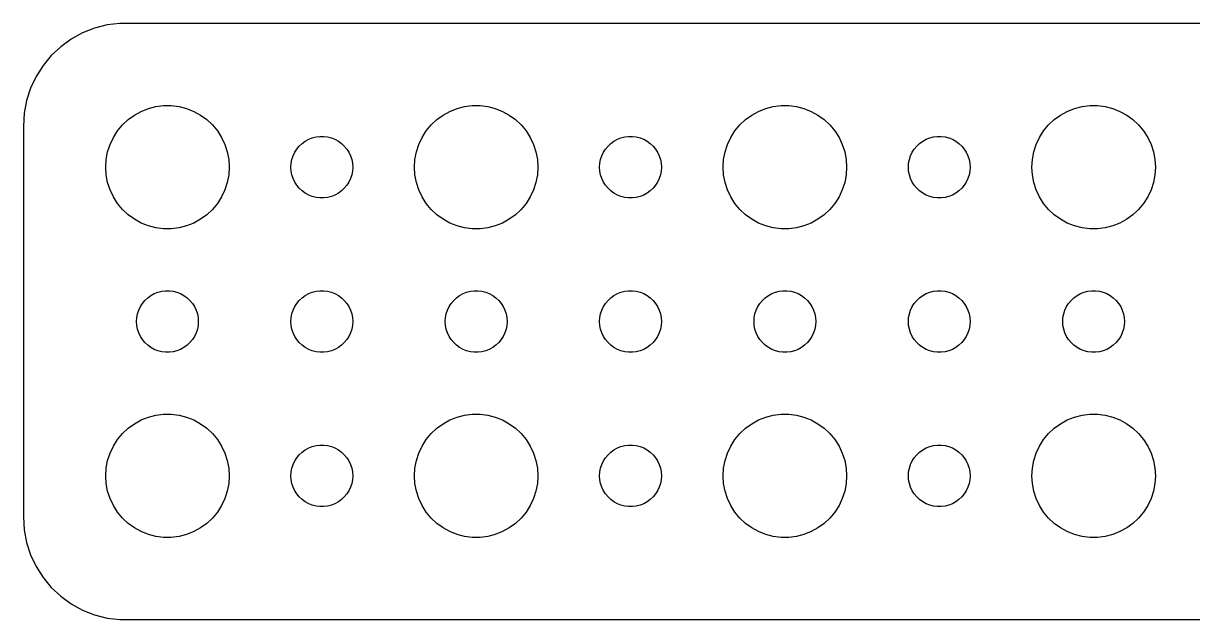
# Model space of a CAD drawing. Header units: metres. Extents: x -60 to 60, y -14 to 14.
# Drawn here: x -59.5 to -2.7, y -14.5 to 14.5 of the extents above; entities that cross this region are included whole.
import ezdxf

# ---------------------------------------------------------------- set-up
doc = ezdxf.new("R2010")
doc.units = ezdxf.units.M

msp = doc.modelspace()

# ---------------------------------------------------------------- linework, layer by layer
for p, q in [((-56.0451, 14.2553), (-56.6289, 14.0241)), ((-55.4369, 14.4114), (-56.0451, 14.2553)), ((-54.8139, 14.4901), (-55.4369, 14.4114)), ((54.8139, 14.4901), (-54.8139, 14.4901)), ((-57.1791, 13.7216), (-57.6871, 13.3526)), ((-56.6289, 14.0241), (-57.1791, 13.7216)), ((-57.6871, 13.3526), (-58.1448, 12.9227)), ((-58.1448, 12.9227), (-58.5451, 12.4389)), ((-58.5451, 12.4389), (-58.8815, 11.9088)), ((-58.8815, 11.9088), (-59.1489, 11.3406)), ((-59.1489, 11.3406), (-59.3429, 10.7434)), ((-59.3429, 10.7434), (-59.4606, 10.1267)), ((-53.7773, 10.2145), (-53.427, 10.3532)), ((-53.427, 10.3532), (-53.0621, 10.4469)), ((-53.0621, 10.4469), (-52.6884, 10.4941)), ((-52.6884, 10.4941), (-52.3116, 10.4941)), ((-52.3116, 10.4941), (-51.9379, 10.4469)), ((-51.9379, 10.4469), (-51.5729, 10.3532)), ((-51.5729, 10.3532), (-51.2227, 10.2145)), ((-38.7773, 10.2145), (-38.427, 10.3532)), ((-38.427, 10.3532), (-38.0621, 10.4469)), ((-38.0621, 10.4469), (-37.6884, 10.4941)), ((-37.6884, 10.4941), (-37.3116, 10.4941)), ((-37.3116, 10.4941), (-36.9379, 10.4469)), ((-36.9379, 10.4469), (-36.5729, 10.3532)), ((-36.5729, 10.3532), (-36.2227, 10.2145)), ((-23.7773, 10.2145), (-23.427, 10.3532)), ((-23.427, 10.3532), (-23.0621, 10.4469)), ((-23.0621, 10.4469), (-22.6884, 10.4941)), ((-22.6884, 10.4941), (-22.3116, 10.4941)), ((-22.3116, 10.4941), (-21.9379, 10.4469)), ((-21.9379, 10.4469), (-21.5729, 10.3532)), ((-21.5729, 10.3532), (-21.2227, 10.2145)), ((-8.77733, 10.2145), (-8.42705, 10.3532)), ((-8.42705, 10.3532), (-8.06213, 10.4469)), ((-8.06213, 10.4469), (-7.68837, 10.4941)), ((-7.68837, 10.4941), (-7.31161, 10.4941)), ((-7.31161, 10.4941), (-6.93785, 10.4469)), ((-6.93785, 10.4469), (-6.57294, 10.3532)), ((-6.57294, 10.3532), (-6.22266, 10.2145)), ((-59.4606, 10.1267), (-59.5, 9.5)), ((-54.6869, 9.55363), (-54.4123, 9.81154)), ((-54.4123, 9.81154), (-54.1075, 10.033)), ((-54.1075, 10.033), (-53.7773, 10.2145)), ((-51.2227, 10.2145), (-50.8925, 10.033)), ((-50.8925, 10.033), (-50.5877, 9.81154)), ((-50.5877, 9.81154), (-50.3131, 9.55363)), ((-39.6869, 9.55363), (-39.4123, 9.81154)), ((-39.4123, 9.81154), (-39.1075, 10.033)), ((-39.1075, 10.033), (-38.7773, 10.2145)), ((-36.2227, 10.2145), (-35.8925, 10.033)), ((-35.8925, 10.033), (-35.5877, 9.81154)), ((-35.5877, 9.81154), (-35.3131, 9.55363)), ((-24.6869, 9.55363), (-24.4123, 9.81154)), ((-24.4123, 9.81154), (-24.1075, 10.033)), ((-24.1075, 10.033), (-23.7773, 10.2145)), ((-21.2227, 10.2145), (-20.8925, 10.033)), ((-20.8925, 10.033), (-20.5877, 9.81154)), ((-20.5877, 9.81154), (-20.3131, 9.55363)), ((-9.6869, 9.55363), (-9.41226, 9.81154)), ((-9.41226, 9.81154), (-9.10747, 10.033)), ((-9.10747, 10.033), (-8.77733, 10.2145)), ((-6.22266, 10.2145), (-5.89252, 10.033)), ((-5.89252, 10.033), (-5.58772, 9.81154)), ((-5.58772, 9.81154), (-5.31308, 9.55363)), ((-59.5, 9.5), (-59.5, -9.5)), ((-55.1289, 8.94525), (-54.927, 9.26335)), ((-54.927, 9.26335), (-54.6869, 9.55363)), ((-50.3131, 9.55363), (-50.0729, 9.26335)), ((-50.0729, 9.26335), (-49.8711, 8.94525)), ((-40.1289, 8.94525), (-39.927, 9.26335)), ((-39.927, 9.26335), (-39.6869, 9.55363)), ((-35.3131, 9.55363), (-35.0729, 9.26335)), ((-35.0729, 9.26335), (-34.8711, 8.94525)), ((-25.1289, 8.94525), (-24.927, 9.26335)), ((-24.927, 9.26335), (-24.6869, 9.55363)), ((-20.3131, 9.55363), (-20.0729, 9.26335)), ((-20.0729, 9.26335), (-19.8711, 8.94525)), ((-10.1289, 8.94525), (-9.92705, 9.26335)), ((-9.92705, 9.26335), (-9.6869, 9.55363)), ((-5.31308, 9.55363), (-5.07294, 9.26335)), ((-5.07294, 9.26335), (-4.87108, 8.94525)), ((-55.4057, 8.24606), (-55.2893, 8.60437)), ((-55.2893, 8.60437), (-55.1289, 8.94525)), ((-49.8711, 8.94525), (-49.7107, 8.60437)), ((-49.7107, 8.60437), (-49.5942, 8.24606)), ((-46.2135, 8.38167), (-46.0934, 8.52681)), ((-46.0934, 8.52681), (-45.9561, 8.65576)), ((-45.9561, 8.65576), (-45.8037, 8.76648)), ((-45.8037, 8.76648), (-45.6387, 8.85724)), ((-45.6387, 8.85724), (-45.4635, 8.92657)), ((-45.4635, 8.92657), (-45.2811, 8.97342)), ((-45.2811, 8.97342), (-45.0942, 8.99704)), ((-45.0942, 8.99704), (-44.9058, 8.99704)), ((-44.9058, 8.99704), (-44.7189, 8.97342)), ((-44.7189, 8.97342), (-44.5365, 8.92657)), ((-44.5365, 8.92657), (-44.3613, 8.85724)), ((-44.3613, 8.85724), (-44.1963, 8.76648)), ((-44.1963, 8.76648), (-44.0439, 8.65576)), ((-44.0439, 8.65576), (-43.9065, 8.52681)), ((-43.9065, 8.52681), (-43.7865, 8.38167)), ((-40.4057, 8.24606), (-40.2893, 8.60437)), ((-40.2893, 8.60437), (-40.1289, 8.94525)), ((-34.8711, 8.94525), (-34.7107, 8.60437)), ((-34.7107, 8.60437), (-34.5942, 8.24606)), ((-31.2135, 8.38167), (-31.0934, 8.52681)), ((-31.0934, 8.52681), (-30.9561, 8.65576)), ((-30.9561, 8.65576), (-30.8037, 8.76648)), ((-30.8037, 8.76648), (-30.6387, 8.85724)), ((-30.6387, 8.85724), (-30.4635, 8.92657)), ((-30.4635, 8.92657), (-30.2811, 8.97342)), ((-30.2811, 8.97342), (-30.0942, 8.99704)), ((-30.0942, 8.99704), (-29.9058, 8.99704)), ((-29.9058, 8.99704), (-29.7189, 8.97342)), ((-29.7189, 8.97342), (-29.5365, 8.92657)), ((-29.5365, 8.92657), (-29.3613, 8.85724)), ((-29.3613, 8.85724), (-29.1963, 8.76648)), ((-29.1963, 8.76648), (-29.0439, 8.65576)), ((-29.0439, 8.65576), (-28.9065, 8.52681)), ((-28.9065, 8.52681), (-28.7865, 8.38167)), ((-25.4057, 8.24606), (-25.2893, 8.60437)), ((-25.2893, 8.60437), (-25.1289, 8.94525)), ((-19.8711, 8.94525), (-19.7107, 8.60437)), ((-19.7107, 8.60437), (-19.5942, 8.24606)), ((-16.2135, 8.38167), (-16.0934, 8.52681)), ((-16.0934, 8.52681), (-15.9561, 8.65576)), ((-15.9561, 8.65576), (-15.8037, 8.76648)), ((-15.8037, 8.76648), (-15.6387, 8.85724)), ((-15.6387, 8.85724), (-15.4635, 8.92657)), ((-15.4635, 8.92657), (-15.2811, 8.97342)), ((-15.2811, 8.97342), (-15.0942, 8.99704)), ((-15.0942, 8.99704), (-14.9058, 8.99704)), ((-14.9058, 8.99704), (-14.7189, 8.97342)), ((-14.7189, 8.97342), (-14.5365, 8.92657)), ((-14.5365, 8.92657), (-14.3613, 8.85724)), ((-14.3613, 8.85724), (-14.1963, 8.76648)), ((-14.1963, 8.76648), (-14.0439, 8.65576)), ((-14.0439, 8.65576), (-13.9065, 8.52681)), ((-13.9065, 8.52681), (-13.7865, 8.38167)), ((-10.4057, 8.24606), (-10.2893, 8.60437)), ((-10.2893, 8.60437), (-10.1289, 8.94525)), ((-4.87108, 8.94525), (-4.71066, 8.60437)), ((-4.71066, 8.60437), (-4.59424, 8.24606)), ((-55.4763, 7.87599), (-55.4057, 8.24606)), ((-49.5942, 8.24606), (-49.5237, 7.87599)), ((-46.4529, 7.87303), (-46.3947, 8.05219)), ((-46.3947, 8.05219), (-46.3145, 8.22263)), ((-46.3145, 8.22263), (-46.2135, 8.38167)), ((-43.7865, 8.38167), (-43.6855, 8.22263)), ((-43.6855, 8.22263), (-43.6053, 8.05219)), ((-43.6053, 8.05219), (-43.5471, 7.87303)), ((-40.4763, 7.87599), (-40.4057, 8.24606)), ((-34.5942, 8.24606), (-34.5237, 7.87599)), ((-31.4529, 7.87303), (-31.3947, 8.05219)), ((-31.3947, 8.05219), (-31.3145, 8.22263)), ((-31.3145, 8.22263), (-31.2135, 8.38167)), ((-28.7865, 8.38167), (-28.6855, 8.22263)), ((-28.6855, 8.22263), (-28.6053, 8.05219)), ((-28.6053, 8.05219), (-28.5471, 7.87303)), ((-25.4763, 7.87599), (-25.4057, 8.24606)), ((-19.5942, 8.24606), (-19.5237, 7.87599)), ((-16.4529, 7.87303), (-16.3947, 8.05219)), ((-16.3947, 8.05219), (-16.3145, 8.22263)), ((-16.3145, 8.22263), (-16.2135, 8.38167)), ((-13.7865, 8.38167), (-13.6855, 8.22263)), ((-13.6855, 8.22263), (-13.6053, 8.05219)), ((-13.6053, 8.05219), (-13.5471, 7.87303)), ((-10.4763, 7.87599), (-10.4057, 8.24606)), ((-4.59424, 8.24606), (-4.52365, 7.87599)), ((-55.5, 7.5), (-55.4763, 7.87599)), ((-55.4763, 7.12399), (-55.5, 7.5)), ((-49.5237, 7.87599), (-49.5, 7.5)), ((-49.5, 7.5), (-49.5237, 7.12399)), ((-46.5, 7.5), (-46.4882, 7.68799)), ((-46.4882, 7.312), (-46.5, 7.5)), ((-46.4882, 7.68799), (-46.4529, 7.87303)), ((-43.5471, 7.87303), (-43.5118, 7.68799)), ((-43.5118, 7.68799), (-43.5, 7.5)), ((-43.5, 7.5), (-43.5118, 7.312)), ((-40.5, 7.5), (-40.4763, 7.87599)), ((-40.4763, 7.12399), (-40.5, 7.5)), ((-34.5237, 7.87599), (-34.5, 7.5)), ((-34.5, 7.5), (-34.5237, 7.12399)), ((-31.5, 7.5), (-31.4882, 7.68799)), ((-31.4882, 7.312), (-31.5, 7.5)), ((-31.4882, 7.68799), (-31.4529, 7.87303)), ((-28.5471, 7.87303), (-28.5118, 7.68799)), ((-28.5118, 7.68799), (-28.5, 7.5)), ((-28.5, 7.5), (-28.5118, 7.312)), ((-25.5, 7.5), (-25.4763, 7.87599)), ((-25.4763, 7.12399), (-25.5, 7.5)), ((-19.5237, 7.87599), (-19.5, 7.5)), ((-19.5, 7.5), (-19.5237, 7.12399)), ((-16.5, 7.5), (-16.4882, 7.68799)), ((-16.4882, 7.312), (-16.5, 7.5)), ((-16.4882, 7.68799), (-16.4529, 7.87303)), ((-13.5471, 7.87303), (-13.5118, 7.68799)), ((-13.5118, 7.68799), (-13.5, 7.5)), ((-13.5, 7.5), (-13.5118, 7.312)), ((-10.5, 7.5), (-10.4763, 7.87599)), ((-10.4763, 7.12399), (-10.5, 7.5)), ((-4.52365, 7.87599), (-4.5, 7.5)), ((-4.5, 7.5), (-4.52365, 7.12399)), ((-55.4057, 6.75392), (-55.4763, 7.12399)), ((-49.5237, 7.12399), (-49.5942, 6.75392)), ((-46.4529, 7.12695), (-46.4882, 7.312)), ((-46.3947, 6.9478), (-46.4529, 7.12695)), ((-46.3145, 6.77736), (-46.3947, 6.9478)), ((-43.6053, 6.9478), (-43.6855, 6.77736)), ((-43.5471, 7.12695), (-43.6053, 6.9478)), ((-43.5118, 7.312), (-43.5471, 7.12695)), ((-40.4057, 6.75392), (-40.4763, 7.12399)), ((-34.5237, 7.12399), (-34.5942, 6.75392)), ((-31.4529, 7.12695), (-31.4882, 7.312)), ((-31.3947, 6.9478), (-31.4529, 7.12695)), ((-31.3145, 6.77736), (-31.3947, 6.9478)), ((-28.6053, 6.9478), (-28.6855, 6.77736)), ((-28.5471, 7.12695), (-28.6053, 6.9478)), ((-28.5118, 7.312), (-28.5471, 7.12695)), ((-25.4057, 6.75392), (-25.4763, 7.12399)), ((-19.5237, 7.12399), (-19.5942, 6.75392)), ((-16.4529, 7.12695), (-16.4882, 7.312)), ((-16.3947, 6.9478), (-16.4529, 7.12695)), ((-16.3145, 6.77736), (-16.3947, 6.9478)), ((-13.6053, 6.9478), (-13.6855, 6.77736)), ((-13.5471, 7.12695), (-13.6053, 6.9478)), ((-13.5118, 7.312), (-13.5471, 7.12695)), ((-10.4057, 6.75392), (-10.4763, 7.12399)), ((-4.52365, 7.12399), (-4.59424, 6.75392)), ((-55.2893, 6.39561), (-55.4057, 6.75392)), ((-55.1289, 6.05473), (-55.2893, 6.39561)), ((-49.7107, 6.39561), (-49.8711, 6.05473)), ((-49.5942, 6.75392), (-49.7107, 6.39561)), ((-46.2135, 6.61832), (-46.3145, 6.77736)), ((-46.0934, 6.47318), (-46.2135, 6.61832)), ((-45.9561, 6.34422), (-46.0934, 6.47318)), ((-45.8037, 6.23351), (-45.9561, 6.34422)), ((-44.0439, 6.34422), (-44.1963, 6.23351)), ((-43.9065, 6.47318), (-44.0439, 6.34422)), ((-43.7865, 6.61832), (-43.9065, 6.47318)), ((-43.6855, 6.77736), (-43.7865, 6.61832)), ((-40.2893, 6.39561), (-40.4057, 6.75392)), ((-40.1289, 6.05473), (-40.2893, 6.39561)), ((-34.7107, 6.39561), (-34.8711, 6.05473)), ((-34.5942, 6.75392), (-34.7107, 6.39561)), ((-31.2135, 6.61832), (-31.3145, 6.77736)), ((-31.0934, 6.47318), (-31.2135, 6.61832)), ((-30.9561, 6.34422), (-31.0934, 6.47318)), ((-30.8037, 6.23351), (-30.9561, 6.34422)), ((-29.0439, 6.34422), (-29.1963, 6.23351)), ((-28.9065, 6.47318), (-29.0439, 6.34422)), ((-28.7865, 6.61832), (-28.9065, 6.47318)), ((-28.6855, 6.77736), (-28.7865, 6.61832)), ((-25.2893, 6.39561), (-25.4057, 6.75392)), ((-25.1289, 6.05473), (-25.2893, 6.39561)), ((-19.7107, 6.39561), (-19.8711, 6.05473)), ((-19.5942, 6.75392), (-19.7107, 6.39561)), ((-16.2135, 6.61832), (-16.3145, 6.77736)), ((-16.0934, 6.47318), (-16.2135, 6.61832)), ((-15.9561, 6.34422), (-16.0934, 6.47318)), ((-15.8037, 6.23351), (-15.9561, 6.34422)), ((-14.0439, 6.34422), (-14.1963, 6.23351)), ((-13.9065, 6.47318), (-14.0439, 6.34422)), ((-13.7865, 6.61832), (-13.9065, 6.47318)), ((-13.6855, 6.77736), (-13.7865, 6.61832)), ((-10.2893, 6.39561), (-10.4057, 6.75392)), ((-10.1289, 6.05473), (-10.2893, 6.39561)), ((-4.71066, 6.39561), (-4.87108, 6.05473)), ((-4.59424, 6.75392), (-4.71066, 6.39561)), ((-54.927, 5.73663), (-55.1289, 6.05473)), ((-54.6869, 5.44635), (-54.927, 5.73663)), ((-50.0729, 5.73663), (-50.3131, 5.44635)), ((-49.8711, 6.05473), (-50.0729, 5.73663)), ((-45.6387, 6.14275), (-45.8037, 6.23351)), ((-45.4635, 6.07341), (-45.6387, 6.14275)), ((-45.2811, 6.02657), (-45.4635, 6.07341)), ((-45.0942, 6.00294), (-45.2811, 6.02657)), ((-44.9058, 6.00294), (-45.0942, 6.00294)), ((-44.7189, 6.02657), (-44.9058, 6.00294)), ((-44.5365, 6.07341), (-44.7189, 6.02657)), ((-44.3613, 6.14275), (-44.5365, 6.07341)), ((-44.1963, 6.23351), (-44.3613, 6.14275)), ((-39.927, 5.73663), (-40.1289, 6.05473)), ((-39.6869, 5.44635), (-39.927, 5.73663)), ((-35.0729, 5.73663), (-35.3131, 5.44635)), ((-34.8711, 6.05473), (-35.0729, 5.73663)), ((-30.6387, 6.14275), (-30.8037, 6.23351)), ((-30.4635, 6.07341), (-30.6387, 6.14275)), ((-30.2811, 6.02657), (-30.4635, 6.07341)), ((-30.0942, 6.00294), (-30.2811, 6.02657)), ((-29.9058, 6.00294), (-30.0942, 6.00294)), ((-29.7189, 6.02657), (-29.9058, 6.00294)), ((-29.5365, 6.07341), (-29.7189, 6.02657)), ((-29.3613, 6.14275), (-29.5365, 6.07341)), ((-29.1963, 6.23351), (-29.3613, 6.14275)), ((-24.927, 5.73663), (-25.1289, 6.05473)), ((-24.6869, 5.44635), (-24.927, 5.73663)), ((-20.0729, 5.73663), (-20.3131, 5.44635)), ((-19.8711, 6.05473), (-20.0729, 5.73663)), ((-15.6387, 6.14275), (-15.8037, 6.23351)), ((-15.4635, 6.07341), (-15.6387, 6.14275)), ((-15.2811, 6.02657), (-15.4635, 6.07341)), ((-15.0942, 6.00294), (-15.2811, 6.02657)), ((-14.9058, 6.00294), (-15.0942, 6.00294)), ((-14.7189, 6.02657), (-14.9058, 6.00294)), ((-14.5365, 6.07341), (-14.7189, 6.02657)), ((-14.3613, 6.14275), (-14.5365, 6.07341)), ((-14.1963, 6.23351), (-14.3613, 6.14275)), ((-9.92705, 5.73663), (-10.1289, 6.05473)), ((-9.6869, 5.44635), (-9.92705, 5.73663)), ((-5.07294, 5.73663), (-5.31308, 5.44635)), ((-4.87108, 6.05473), (-5.07294, 5.73663)), ((-54.4123, 5.18845), (-54.6869, 5.44635)), ((-54.1075, 4.96701), (-54.4123, 5.18845)), ((-50.5877, 5.18845), (-50.8925, 4.96701)), ((-50.3131, 5.44635), (-50.5877, 5.18845)), ((-39.4123, 5.18845), (-39.6869, 5.44635)), ((-39.1075, 4.96701), (-39.4123, 5.18845)), ((-35.5877, 5.18845), (-35.8925, 4.96701)), ((-35.3131, 5.44635), (-35.5877, 5.18845)), ((-24.4123, 5.18845), (-24.6869, 5.44635)), ((-24.1075, 4.96701), (-24.4123, 5.18845)), ((-20.5877, 5.18845), (-20.8925, 4.96701)), ((-20.3131, 5.44635), (-20.5877, 5.18845)), ((-9.41226, 5.18845), (-9.6869, 5.44635)), ((-9.10747, 4.96701), (-9.41226, 5.18845)), ((-5.58772, 5.18845), (-5.89252, 4.96701)), ((-5.31308, 5.44635), (-5.58772, 5.18845)), ((-53.7773, 4.78551), (-54.1075, 4.96701)), ((-53.427, 4.64682), (-53.7773, 4.78551)), ((-53.0621, 4.55313), (-53.427, 4.64682)), ((-52.6884, 4.50591), (-53.0621, 4.55313)), ((-51.9379, 4.55313), (-52.3116, 4.50591)), ((-51.5729, 4.64682), (-51.9379, 4.55313)), ((-51.2227, 4.78551), (-51.5729, 4.64682)), ((-50.8925, 4.96701), (-51.2227, 4.78551)), ((-38.7773, 4.78551), (-39.1075, 4.96701)), ((-38.427, 4.64682), (-38.7773, 4.78551)), ((-38.0621, 4.55313), (-38.427, 4.64682)), ((-37.6884, 4.50591), (-38.0621, 4.55313)), ((-36.9379, 4.55313), (-37.3116, 4.50591)), ((-36.5729, 4.64682), (-36.9379, 4.55313)), ((-36.2227, 4.78551), (-36.5729, 4.64682)), ((-35.8925, 4.96701), (-36.2227, 4.78551)), ((-23.7773, 4.78551), (-24.1075, 4.96701)), ((-23.427, 4.64682), (-23.7773, 4.78551)), ((-23.0621, 4.55313), (-23.427, 4.64682)), ((-22.6884, 4.50591), (-23.0621, 4.55313)), ((-21.9379, 4.55313), (-22.3116, 4.50591)), ((-21.5729, 4.64682), (-21.9379, 4.55313)), ((-21.2227, 4.78551), (-21.5729, 4.64682)), ((-20.8925, 4.96701), (-21.2227, 4.78551)), ((-8.77733, 4.78551), (-9.10747, 4.96701)), ((-8.42705, 4.64682), (-8.77733, 4.78551)), ((-8.06213, 4.55313), (-8.42705, 4.64682)), ((-7.68837, 4.50591), (-8.06213, 4.55313)), ((-6.93785, 4.55313), (-7.31161, 4.50591)), ((-6.57294, 4.64682), (-6.93785, 4.55313)), ((-6.22266, 4.78551), (-6.57294, 4.64682)), ((-5.89252, 4.96701), (-6.22266, 4.78551)), ((-52.3116, 4.50591), (-52.6884, 4.50591)), ((-37.3116, 4.50591), (-37.6884, 4.50591)), ((-22.3116, 4.50591), (-22.6884, 4.50591)), ((-7.31161, 4.50591), (-7.68837, 4.50591)), ((-53.5934, 1.02681), (-53.4561, 1.15576)), ((-53.4561, 1.15576), (-53.3037, 1.26648)), ((-53.3037, 1.26648), (-53.1387, 1.35724)), ((-53.1387, 1.35724), (-52.9635, 1.42657)), ((-52.9635, 1.42657), (-52.7811, 1.47342)), ((-52.7811, 1.47342), (-52.5942, 1.49704)), ((-52.5942, 1.49704), (-52.4058, 1.49704)), ((-52.4058, 1.49704), (-52.2189, 1.47342)), ((-52.2189, 1.47342), (-52.0365, 1.42657)), ((-52.0365, 1.42657), (-51.8613, 1.35724)), ((-51.8613, 1.35724), (-51.6963, 1.26648)), ((-51.6963, 1.26648), (-51.5439, 1.15576)), ((-51.5439, 1.15576), (-51.4065, 1.02681)), ((-46.0934, 1.02681), (-45.9561, 1.15576)), ((-45.9561, 1.15576), (-45.8037, 1.26648)), ((-45.8037, 1.26648), (-45.6387, 1.35724)), ((-45.6387, 1.35724), (-45.4635, 1.42657)), ((-45.4635, 1.42657), (-45.2811, 1.47342)), ((-45.2811, 1.47342), (-45.0942, 1.49704)), ((-45.0942, 1.49704), (-44.9058, 1.49704)), ((-44.9058, 1.49704), (-44.7189, 1.47342)), ((-44.7189, 1.47342), (-44.5365, 1.42657)), ((-44.5365, 1.42657), (-44.3613, 1.35724)), ((-44.3613, 1.35724), (-44.1963, 1.26648)), ((-44.1963, 1.26648), (-44.0439, 1.15576)), ((-44.0439, 1.15576), (-43.9065, 1.02681)), ((-38.5934, 1.02681), (-38.4561, 1.15576)), ((-38.4561, 1.15576), (-38.3037, 1.26648)), ((-38.3037, 1.26648), (-38.1387, 1.35724)), ((-38.1387, 1.35724), (-37.9635, 1.42657)), ((-37.9635, 1.42657), (-37.7811, 1.47342)), ((-37.7811, 1.47342), (-37.5942, 1.49704)), ((-37.5942, 1.49704), (-37.4058, 1.49704)), ((-37.4058, 1.49704), (-37.2189, 1.47342)), ((-37.2189, 1.47342), (-37.0365, 1.42657)), ((-37.0365, 1.42657), (-36.8613, 1.35724)), ((-36.8613, 1.35724), (-36.6963, 1.26648)), ((-36.6963, 1.26648), (-36.5439, 1.15576)), ((-36.5439, 1.15576), (-36.4065, 1.02681)), ((-31.0934, 1.02681), (-30.9561, 1.15576)), ((-30.9561, 1.15576), (-30.8037, 1.26648)), ((-30.8037, 1.26648), (-30.6387, 1.35724)), ((-30.6387, 1.35724), (-30.4635, 1.42657)), ((-30.4635, 1.42657), (-30.2811, 1.47342)), ((-30.2811, 1.47342), (-30.0942, 1.49704)), ((-30.0942, 1.49704), (-29.9058, 1.49704)), ((-29.9058, 1.49704), (-29.7189, 1.47342)), ((-29.7189, 1.47342), (-29.5365, 1.42657)), ((-29.5365, 1.42657), (-29.3613, 1.35724)), ((-29.3613, 1.35724), (-29.1963, 1.26648)), ((-29.1963, 1.26648), (-29.0439, 1.15576)), ((-29.0439, 1.15576), (-28.9065, 1.02681)), ((-23.5934, 1.02681), (-23.4561, 1.15576)), ((-23.4561, 1.15576), (-23.3037, 1.26648)), ((-23.3037, 1.26648), (-23.1387, 1.35724)), ((-23.1387, 1.35724), (-22.9635, 1.42657)), ((-22.9635, 1.42657), (-22.7811, 1.47342)), ((-22.7811, 1.47342), (-22.5942, 1.49704)), ((-22.5942, 1.49704), (-22.4058, 1.49704)), ((-22.4058, 1.49704), (-22.2189, 1.47342)), ((-22.2189, 1.47342), (-22.0365, 1.42657)), ((-22.0365, 1.42657), (-21.8613, 1.35724)), ((-21.8613, 1.35724), (-21.6963, 1.26648)), ((-21.6963, 1.26648), (-21.5439, 1.15576)), ((-21.5439, 1.15576), (-21.4065, 1.02681)), ((-16.0934, 1.02681), (-15.9561, 1.15576)), ((-15.9561, 1.15576), (-15.8037, 1.26648)), ((-15.8037, 1.26648), (-15.6387, 1.35724)), ((-15.6387, 1.35724), (-15.4635, 1.42657)), ((-15.4635, 1.42657), (-15.2811, 1.47342)), ((-15.2811, 1.47342), (-15.0942, 1.49704)), ((-15.0942, 1.49704), (-14.9058, 1.49704)), ((-14.9058, 1.49704), (-14.7189, 1.47342)), ((-14.7189, 1.47342), (-14.5365, 1.42657)), ((-14.5365, 1.42657), (-14.3613, 1.35724)), ((-14.3613, 1.35724), (-14.1963, 1.26648)), ((-14.1963, 1.26648), (-14.0439, 1.15576)), ((-14.0439, 1.15576), (-13.9065, 1.02681)), ((-8.59344, 1.02681), (-8.45613, 1.15576)), ((-8.45613, 1.15576), (-8.30373, 1.26648)), ((-8.30373, 1.26648), (-8.13866, 1.35724)), ((-8.13866, 1.35724), (-7.96352, 1.42657)), ((-7.96352, 1.42657), (-7.78107, 1.47342)), ((-7.78107, 1.47342), (-7.59418, 1.49704)), ((-7.59418, 1.49704), (-7.40581, 1.49704)), ((-7.40581, 1.49704), (-7.21892, 1.47342)), ((-7.21892, 1.47342), (-7.03647, 1.42657)), ((-7.03647, 1.42657), (-6.86133, 1.35724)), ((-6.86133, 1.35724), (-6.69626, 1.26648)), ((-6.69626, 1.26648), (-6.54385, 1.15576)), ((-6.54385, 1.15576), (-6.40654, 1.02681)), ((-53.8947, 0.552185), (-53.8145, 0.722626)), ((-53.8145, 0.722626), (-53.7135, 0.881668)), ((-53.7135, 0.881668), (-53.5934, 1.02681)), ((-51.4065, 1.02681), (-51.2865, 0.881668)), ((-51.2865, 0.881668), (-51.1855, 0.722626)), ((-51.1855, 0.722626), (-51.1053, 0.552185)), ((-46.3947, 0.552185), (-46.3145, 0.722626)), ((-46.3145, 0.722626), (-46.2135, 0.881668)), ((-46.2135, 0.881668), (-46.0934, 1.02681)), ((-43.9065, 1.02681), (-43.7865, 0.881668)), ((-43.7865, 0.881668), (-43.6855, 0.722626)), ((-43.6855, 0.722626), (-43.6053, 0.552185)), ((-38.8947, 0.552185), (-38.8145, 0.722626)), ((-38.8145, 0.722626), (-38.7135, 0.881668)), ((-38.7135, 0.881668), (-38.5934, 1.02681)), ((-36.4065, 1.02681), (-36.2865, 0.881668)), ((-36.2865, 0.881668), (-36.1855, 0.722626)), ((-36.1855, 0.722626), (-36.1053, 0.552185)), ((-31.3947, 0.552185), (-31.3145, 0.722626)), ((-31.3145, 0.722626), (-31.2135, 0.881668)), ((-31.2135, 0.881668), (-31.0934, 1.02681)), ((-28.9065, 1.02681), (-28.7865, 0.881668)), ((-28.7865, 0.881668), (-28.6855, 0.722626)), ((-28.6855, 0.722626), (-28.6053, 0.552185)), ((-23.8947, 0.552185), (-23.8145, 0.722626)), ((-23.8145, 0.722626), (-23.7135, 0.881668)), ((-23.7135, 0.881668), (-23.5934, 1.02681)), ((-21.4065, 1.02681), (-21.2865, 0.881668)), ((-21.2865, 0.881668), (-21.1855, 0.722626)), ((-21.1855, 0.722626), (-21.1053, 0.552185)), ((-16.3947, 0.552185), (-16.3145, 0.722626)), ((-16.3145, 0.722626), (-16.2135, 0.881668)), ((-16.2135, 0.881668), (-16.0934, 1.02681)), ((-13.9065, 1.02681), (-13.7865, 0.881668)), ((-13.7865, 0.881668), (-13.6855, 0.722626)), ((-13.6855, 0.722626), (-13.6053, 0.552185)), ((-8.89465, 0.552185), (-8.81445, 0.722626)), ((-8.81445, 0.722626), (-8.71352, 0.881668)), ((-8.71352, 0.881668), (-8.59344, 1.02681)), ((-6.40654, 1.02681), (-6.28647, 0.881668)), ((-6.28647, 0.881668), (-6.18553, 0.722626)), ((-6.18553, 0.722626), (-6.10533, 0.552185)), ((-54, 0), (-53.9882, 0.187988)), ((-53.9882, -0.187988), (-54, 0)), ((-53.9882, 0.187988), (-53.9529, 0.373032)), ((-53.9529, 0.373032), (-53.8947, 0.552185)), ((-51.1053, 0.552185), (-51.0471, 0.373032)), ((-51.0471, 0.373032), (-51.0118, 0.187988)), ((-51.0118, 0.187988), (-51, 0)), ((-51, 0), (-51.0118, -0.187988)), ((-46.5, 0), (-46.4882, 0.187988)), ((-46.4882, -0.187988), (-46.5, 0)), ((-46.4882, 0.187988), (-46.4529, 0.373032)), ((-46.4529, 0.373032), (-46.3947, 0.552185)), ((-43.6053, 0.552185), (-43.5471, 0.373032)), ((-43.5471, 0.373032), (-43.5118, 0.187988)), ((-43.5118, 0.187988), (-43.5, 0)), ((-43.5, 0), (-43.5118, -0.187988)), ((-39, 0), (-38.9882, 0.187988)), ((-38.9882, -0.187988), (-39, 0)), ((-38.9882, 0.187988), (-38.9529, 0.373032)), ((-38.9529, 0.373032), (-38.8947, 0.552185)), ((-36.1053, 0.552185), (-36.0471, 0.373032)), ((-36.0471, 0.373032), (-36.0118, 0.187988)), ((-36.0118, 0.187988), (-36, 0)), ((-36, 0), (-36.0118, -0.187988)), ((-31.5, 0), (-31.4882, 0.187988)), ((-31.4882, -0.187988), (-31.5, 0)), ((-31.4882, 0.187988), (-31.4529, 0.373032)), ((-31.4529, 0.373032), (-31.3947, 0.552185)), ((-28.6053, 0.552185), (-28.5471, 0.373032)), ((-28.5471, 0.373032), (-28.5118, 0.187988)), ((-28.5118, 0.187988), (-28.5, 0)), ((-28.5, 0), (-28.5118, -0.187988)), ((-24, 0), (-23.9882, 0.187988)), ((-23.9882, -0.187988), (-24, 0)), ((-23.9882, 0.187988), (-23.9529, 0.373032)), ((-23.9529, 0.373032), (-23.8947, 0.552185)), ((-21.1053, 0.552185), (-21.0471, 0.373032)), ((-21.0471, 0.373032), (-21.0118, 0.187988)), ((-21.0118, 0.187988), (-21, 0)), ((-21, 0), (-21.0118, -0.187988)), ((-16.5, 0), (-16.4882, 0.187988)), ((-16.4882, -0.187988), (-16.5, 0)), ((-16.4882, 0.187988), (-16.4529, 0.373032)), ((-16.4529, 0.373032), (-16.3947, 0.552185)), ((-13.6053, 0.552185), (-13.5471, 0.373032)), ((-13.5471, 0.373032), (-13.5118, 0.187988)), ((-13.5118, 0.187988), (-13.5, 0)), ((-13.5, 0), (-13.5118, -0.187988)), ((-9, 0), (-8.98816, 0.187988)), ((-8.98816, -0.187988), (-9, 0)), ((-8.98816, 0.187988), (-8.95287, 0.373032)), ((-8.95287, 0.373032), (-8.89465, 0.552185)), ((-6.10533, 0.552185), (-6.04712, 0.373032)), ((-6.04712, 0.373032), (-6.01183, 0.187988)), ((-6.01183, 0.187988), (-6, 0)), ((-6, 0), (-6.01183, -0.187988)), ((-53.9529, -0.373032), (-53.9882, -0.187988)), ((-53.8947, -0.552185), (-53.9529, -0.373032)), ((-53.8145, -0.722626), (-53.8947, -0.552185)), ((-51.1053, -0.552185), (-51.1855, -0.722626)), ((-51.0471, -0.373032), (-51.1053, -0.552185)), ((-51.0118, -0.187988), (-51.0471, -0.373032)), ((-46.4529, -0.373032), (-46.4882, -0.187988)), ((-46.3947, -0.552185), (-46.4529, -0.373032)), ((-46.3145, -0.722626), (-46.3947, -0.552185)), ((-43.6053, -0.552185), (-43.6855, -0.722626)), ((-43.5471, -0.373032), (-43.6053, -0.552185)), ((-43.5118, -0.187988), (-43.5471, -0.373032)), ((-38.9529, -0.373032), (-38.9882, -0.187988)), ((-38.8947, -0.552185), (-38.9529, -0.373032)), ((-38.8145, -0.722626), (-38.8947, -0.552185)), ((-36.1053, -0.552185), (-36.1855, -0.722626)), ((-36.0471, -0.373032), (-36.1053, -0.552185)), ((-36.0118, -0.187988), (-36.0471, -0.373032)), ((-31.4529, -0.373032), (-31.4882, -0.187988)), ((-31.3947, -0.552185), (-31.4529, -0.373032)), ((-31.3145, -0.722626), (-31.3947, -0.552185)), ((-28.6053, -0.552185), (-28.6855, -0.722626)), ((-28.5471, -0.373032), (-28.6053, -0.552185)), ((-28.5118, -0.187988), (-28.5471, -0.373032)), ((-23.9529, -0.373032), (-23.9882, -0.187988)), ((-23.8947, -0.552185), (-23.9529, -0.373032)), ((-23.8145, -0.722626), (-23.8947, -0.552185)), ((-21.1053, -0.552185), (-21.1855, -0.722626)), ((-21.0471, -0.373032), (-21.1053, -0.552185)), ((-21.0118, -0.187988), (-21.0471, -0.373032)), ((-16.4529, -0.373032), (-16.4882, -0.187988)), ((-16.3947, -0.552185), (-16.4529, -0.373032)), ((-16.3145, -0.722626), (-16.3947, -0.552185)), ((-13.6053, -0.552185), (-13.6855, -0.722626)), ((-13.5471, -0.373032), (-13.6053, -0.552185)), ((-13.5118, -0.187988), (-13.5471, -0.373032)), ((-8.95287, -0.373032), (-8.98816, -0.187988)), ((-8.89465, -0.552185), (-8.95287, -0.373032)), ((-8.81445, -0.722626), (-8.89465, -0.552185)), ((-6.10533, -0.552185), (-6.18553, -0.722626)), ((-6.04712, -0.373032), (-6.10533, -0.552185)), ((-6.01183, -0.187988), (-6.04712, -0.373032)), ((-53.7135, -0.881668), (-53.8145, -0.722626)), ((-53.5934, -1.02681), (-53.7135, -0.881668)), ((-53.4561, -1.15576), (-53.5934, -1.02681)), ((-51.4065, -1.02681), (-51.5439, -1.15576)), ((-51.2865, -0.881668), (-51.4065, -1.02681)), ((-51.1855, -0.722626), (-51.2865, -0.881668)), ((-46.2135, -0.881668), (-46.3145, -0.722626)), ((-46.0934, -1.02681), (-46.2135, -0.881668)), ((-45.9561, -1.15576), (-46.0934, -1.02681)), ((-43.9065, -1.02681), (-44.0439, -1.15576)), ((-43.7865, -0.881668), (-43.9065, -1.02681)), ((-43.6855, -0.722626), (-43.7865, -0.881668)), ((-38.7135, -0.881668), (-38.8145, -0.722626)), ((-38.5934, -1.02681), (-38.7135, -0.881668)), ((-38.4561, -1.15576), (-38.5934, -1.02681)), ((-36.4065, -1.02681), (-36.5439, -1.15576)), ((-36.2865, -0.881668), (-36.4065, -1.02681)), ((-36.1855, -0.722626), (-36.2865, -0.881668)), ((-31.2135, -0.881668), (-31.3145, -0.722626)), ((-31.0934, -1.02681), (-31.2135, -0.881668)), ((-30.9561, -1.15576), (-31.0934, -1.02681)), ((-28.9065, -1.02681), (-29.0439, -1.15576)), ((-28.7865, -0.881668), (-28.9065, -1.02681)), ((-28.6855, -0.722626), (-28.7865, -0.881668)), ((-23.7135, -0.881668), (-23.8145, -0.722626)), ((-23.5934, -1.02681), (-23.7135, -0.881668)), ((-23.4561, -1.15576), (-23.5934, -1.02681)), ((-21.4065, -1.02681), (-21.5439, -1.15576)), ((-21.2865, -0.881668), (-21.4065, -1.02681)), ((-21.1855, -0.722626), (-21.2865, -0.881668)), ((-16.2135, -0.881668), (-16.3145, -0.722626)), ((-16.0934, -1.02681), (-16.2135, -0.881668)), ((-15.9561, -1.15576), (-16.0934, -1.02681)), ((-13.9065, -1.02681), (-14.0439, -1.15576)), ((-13.7865, -0.881668), (-13.9065, -1.02681)), ((-13.6855, -0.722626), (-13.7865, -0.881668)), ((-8.71352, -0.881668), (-8.81445, -0.722626)), ((-8.59344, -1.02681), (-8.71352, -0.881668)), ((-8.45613, -1.15576), (-8.59344, -1.02681)), ((-6.40654, -1.02681), (-6.54385, -1.15576)), ((-6.28647, -0.881668), (-6.40654, -1.02681)), ((-6.18553, -0.722626), (-6.28647, -0.881668)), ((-53.3037, -1.26648), (-53.4561, -1.15576)), ((-53.1387, -1.35724), (-53.3037, -1.26648)), ((-52.9635, -1.42657), (-53.1387, -1.35724)), ((-52.7811, -1.47342), (-52.9635, -1.42657)), ((-52.5942, -1.49704), (-52.7811, -1.47342)), ((-52.4058, -1.49704), (-52.5942, -1.49704)), ((-52.2189, -1.47342), (-52.4058, -1.49704)), ((-52.0365, -1.42657), (-52.2189, -1.47342)), ((-51.8613, -1.35724), (-52.0365, -1.42657)), ((-51.6963, -1.26648), (-51.8613, -1.35724)), ((-51.5439, -1.15576), (-51.6963, -1.26648)), ((-45.8037, -1.26648), (-45.9561, -1.15576)), ((-45.6387, -1.35724), (-45.8037, -1.26648)), ((-45.4635, -1.42657), (-45.6387, -1.35724)), ((-45.2811, -1.47342), (-45.4635, -1.42657)), ((-45.0942, -1.49704), (-45.2811, -1.47342)), ((-44.9058, -1.49704), (-45.0942, -1.49704)), ((-44.7189, -1.47342), (-44.9058, -1.49704)), ((-44.5365, -1.42657), (-44.7189, -1.47342)), ((-44.3613, -1.35724), (-44.5365, -1.42657)), ((-44.1963, -1.26648), (-44.3613, -1.35724)), ((-44.0439, -1.15576), (-44.1963, -1.26648)), ((-38.3037, -1.26648), (-38.4561, -1.15576)), ((-38.1387, -1.35724), (-38.3037, -1.26648)), ((-37.9635, -1.42657), (-38.1387, -1.35724)), ((-37.7811, -1.47342), (-37.9635, -1.42657)), ((-37.5942, -1.49704), (-37.7811, -1.47342)), ((-37.4058, -1.49704), (-37.5942, -1.49704)), ((-37.2189, -1.47342), (-37.4058, -1.49704)), ((-37.0365, -1.42657), (-37.2189, -1.47342)), ((-36.8613, -1.35724), (-37.0365, -1.42657)), ((-36.6963, -1.26648), (-36.8613, -1.35724)), ((-36.5439, -1.15576), (-36.6963, -1.26648)), ((-30.8037, -1.26648), (-30.9561, -1.15576)), ((-30.6387, -1.35724), (-30.8037, -1.26648)), ((-30.4635, -1.42657), (-30.6387, -1.35724)), ((-30.2811, -1.47342), (-30.4635, -1.42657)), ((-30.0942, -1.49704), (-30.2811, -1.47342)), ((-29.9058, -1.49704), (-30.0942, -1.49704)), ((-29.7189, -1.47342), (-29.9058, -1.49704)), ((-29.5365, -1.42657), (-29.7189, -1.47342)), ((-29.3613, -1.35724), (-29.5365, -1.42657)), ((-29.1963, -1.26648), (-29.3613, -1.35724)), ((-29.0439, -1.15576), (-29.1963, -1.26648)), ((-23.3037, -1.26648), (-23.4561, -1.15576)), ((-23.1387, -1.35724), (-23.3037, -1.26648)), ((-22.9635, -1.42657), (-23.1387, -1.35724)), ((-22.7811, -1.47342), (-22.9635, -1.42657)), ((-22.5942, -1.49704), (-22.7811, -1.47342)), ((-22.4058, -1.49704), (-22.5942, -1.49704)), ((-22.2189, -1.47342), (-22.4058, -1.49704)), ((-22.0365, -1.42657), (-22.2189, -1.47342)), ((-21.8613, -1.35724), (-22.0365, -1.42657)), ((-21.6963, -1.26648), (-21.8613, -1.35724)), ((-21.5439, -1.15576), (-21.6963, -1.26648)), ((-15.8037, -1.26648), (-15.9561, -1.15576)), ((-15.6387, -1.35724), (-15.8037, -1.26648)), ((-15.4635, -1.42657), (-15.6387, -1.35724)), ((-15.2811, -1.47342), (-15.4635, -1.42657)), ((-15.0942, -1.49704), (-15.2811, -1.47342)), ((-14.9058, -1.49704), (-15.0942, -1.49704)), ((-14.7189, -1.47342), (-14.9058, -1.49704)), ((-14.5365, -1.42657), (-14.7189, -1.47342)), ((-14.3613, -1.35724), (-14.5365, -1.42657)), ((-14.1963, -1.26648), (-14.3613, -1.35724)), ((-14.0439, -1.15576), (-14.1963, -1.26648)), ((-8.30373, -1.26648), (-8.45613, -1.15576)), ((-8.13866, -1.35724), (-8.30373, -1.26648)), ((-7.96352, -1.42657), (-8.13866, -1.35724)), ((-7.78107, -1.47342), (-7.96352, -1.42657)), ((-7.59418, -1.49704), (-7.78107, -1.47342)), ((-7.40581, -1.49704), (-7.59418, -1.49704)), ((-7.21892, -1.47342), (-7.40581, -1.49704)), ((-7.03647, -1.42657), (-7.21892, -1.47342)), ((-6.86133, -1.35724), (-7.03647, -1.42657)), ((-6.69626, -1.26648), (-6.86133, -1.35724)), ((-6.54385, -1.15576), (-6.69626, -1.26648)), ((-53.0621, -4.55313), (-52.6884, -4.50591)), ((-52.6884, -4.50591), (-52.3116, -4.50591)), ((-52.3116, -4.50591), (-51.9379, -4.55313)), ((-38.0621, -4.55313), (-37.6884, -4.50591)), ((-37.6884, -4.50591), (-37.3116, -4.50591)), ((-37.3116, -4.50591), (-36.9379, -4.55313)), ((-23.0621, -4.55313), (-22.6884, -4.50591)), ((-22.6884, -4.50591), (-22.3116, -4.50591)), ((-22.3116, -4.50591), (-21.9379, -4.55313)), ((-8.06213, -4.55313), (-7.68837, -4.50591)), ((-7.68837, -4.50591), (-7.31161, -4.50591)), ((-7.31161, -4.50591), (-6.93785, -4.55313)), ((-54.4123, -5.18845), (-54.1075, -4.96701)), ((-54.1075, -4.96701), (-53.7773, -4.78551)), ((-53.7773, -4.78551), (-53.427, -4.64682)), ((-53.427, -4.64682), (-53.0621, -4.55313)), ((-51.9379, -4.55313), (-51.5729, -4.64682)), ((-51.5729, -4.64682), (-51.2227, -4.78551)), ((-51.2227, -4.78551), (-50.8925, -4.96701)), ((-50.8925, -4.96701), (-50.5877, -5.18845)), ((-39.4123, -5.18845), (-39.1075, -4.96701)), ((-39.1075, -4.96701), (-38.7773, -4.78551)), ((-38.7773, -4.78551), (-38.427, -4.64682)), ((-38.427, -4.64682), (-38.0621, -4.55313)), ((-36.9379, -4.55313), (-36.5729, -4.64682)), ((-36.5729, -4.64682), (-36.2227, -4.78551)), ((-36.2227, -4.78551), (-35.8925, -4.96701)), ((-35.8925, -4.96701), (-35.5877, -5.18845)), ((-24.4123, -5.18845), (-24.1075, -4.96701)), ((-24.1075, -4.96701), (-23.7773, -4.78551)), ((-23.7773, -4.78551), (-23.427, -4.64682)), ((-23.427, -4.64682), (-23.0621, -4.55313)), ((-21.9379, -4.55313), (-21.5729, -4.64682)), ((-21.5729, -4.64682), (-21.2227, -4.78551)), ((-21.2227, -4.78551), (-20.8925, -4.96701)), ((-20.8925, -4.96701), (-20.5877, -5.18845)), ((-9.41226, -5.18845), (-9.10747, -4.96701)), ((-9.10747, -4.96701), (-8.77733, -4.78551)), ((-8.77733, -4.78551), (-8.42705, -4.64682)), ((-8.42705, -4.64682), (-8.06213, -4.55313)), ((-6.93785, -4.55313), (-6.57294, -4.64682)), ((-6.57294, -4.64682), (-6.22266, -4.78551)), ((-6.22266, -4.78551), (-5.89252, -4.96701)), ((-5.89252, -4.96701), (-5.58772, -5.18845)), ((-54.927, -5.73663), (-54.6869, -5.44635)), ((-54.6869, -5.44635), (-54.4123, -5.18845)), ((-50.5877, -5.18845), (-50.3131, -5.44635)), ((-50.3131, -5.44635), (-50.0729, -5.73663)), ((-39.927, -5.73663), (-39.6869, -5.44635)), ((-39.6869, -5.44635), (-39.4123, -5.18845)), ((-35.5877, -5.18845), (-35.3131, -5.44635)), ((-35.3131, -5.44635), (-35.0729, -5.73663)), ((-24.927, -5.73663), (-24.6869, -5.44635)), ((-24.6869, -5.44635), (-24.4123, -5.18845)), ((-20.5877, -5.18845), (-20.3131, -5.44635)), ((-20.3131, -5.44635), (-20.0729, -5.73663)), ((-9.92705, -5.73663), (-9.6869, -5.44635)), ((-9.6869, -5.44635), (-9.41226, -5.18845)), ((-5.58772, -5.18845), (-5.31308, -5.44635)), ((-5.31308, -5.44635), (-5.07294, -5.73663)), ((-55.2893, -6.39561), (-55.1289, -6.05473)), ((-55.1289, -6.05473), (-54.927, -5.73663)), ((-50.0729, -5.73663), (-49.8711, -6.05473)), ((-49.8711, -6.05473), (-49.7107, -6.39561)), ((-45.9561, -6.34422), (-45.8037, -6.23351)), ((-45.8037, -6.23351), (-45.6387, -6.14275)), ((-45.6387, -6.14275), (-45.4635, -6.07341)), ((-45.4635, -6.07341), (-45.2811, -6.02657)), ((-45.2811, -6.02657), (-45.0942, -6.00294)), ((-45.0942, -6.00294), (-44.9058, -6.00294)), ((-44.9058, -6.00294), (-44.7189, -6.02657)), ((-44.7189, -6.02657), (-44.5365, -6.07341)), ((-44.5365, -6.07341), (-44.3613, -6.14275)), ((-44.3613, -6.14275), (-44.1963, -6.23351)), ((-44.1963, -6.23351), (-44.0439, -6.34422)), ((-40.2893, -6.39561), (-40.1289, -6.05473)), ((-40.1289, -6.05473), (-39.927, -5.73663)), ((-35.0729, -5.73663), (-34.8711, -6.05473)), ((-34.8711, -6.05473), (-34.7107, -6.39561)), ((-30.9561, -6.34422), (-30.8037, -6.23351)), ((-30.8037, -6.23351), (-30.6387, -6.14275)), ((-30.6387, -6.14275), (-30.4635, -6.07341)), ((-30.4635, -6.07341), (-30.2811, -6.02657)), ((-30.2811, -6.02657), (-30.0942, -6.00294)), ((-30.0942, -6.00294), (-29.9058, -6.00294)), ((-29.9058, -6.00294), (-29.7189, -6.02657)), ((-29.7189, -6.02657), (-29.5365, -6.07341)), ((-29.5365, -6.07341), (-29.3613, -6.14275)), ((-29.3613, -6.14275), (-29.1963, -6.23351)), ((-29.1963, -6.23351), (-29.0439, -6.34422)), ((-25.2893, -6.39561), (-25.1289, -6.05473)), ((-25.1289, -6.05473), (-24.927, -5.73663)), ((-20.0729, -5.73663), (-19.8711, -6.05473)), ((-19.8711, -6.05473), (-19.7107, -6.39561)), ((-15.9561, -6.34422), (-15.8037, -6.23351)), ((-15.8037, -6.23351), (-15.6387, -6.14275)), ((-15.6387, -6.14275), (-15.4635, -6.07341)), ((-15.4635, -6.07341), (-15.2811, -6.02657)), ((-15.2811, -6.02657), (-15.0942, -6.00294)), ((-15.0942, -6.00294), (-14.9058, -6.00294)), ((-14.9058, -6.00294), (-14.7189, -6.02657)), ((-14.7189, -6.02657), (-14.5365, -6.07341)), ((-14.5365, -6.07341), (-14.3613, -6.14275)), ((-14.3613, -6.14275), (-14.1963, -6.23351)), ((-14.1963, -6.23351), (-14.0439, -6.34422)), ((-10.2893, -6.39561), (-10.1289, -6.05473)), ((-10.1289, -6.05473), (-9.92705, -5.73663)), ((-5.07294, -5.73663), (-4.87108, -6.05473)), ((-4.87108, -6.05473), (-4.71066, -6.39561)), ((-55.4763, -7.12399), (-55.4057, -6.75392)), ((-55.4057, -6.75392), (-55.2893, -6.39561)), ((-49.7107, -6.39561), (-49.5942, -6.75392)), ((-49.5942, -6.75392), (-49.5237, -7.12399)), ((-46.3947, -6.9478), (-46.3145, -6.77736)), ((-46.3145, -6.77736), (-46.2135, -6.61832)), ((-46.2135, -6.61832), (-46.0934, -6.47318)), ((-46.0934, -6.47318), (-45.9561, -6.34422)), ((-44.0439, -6.34422), (-43.9065, -6.47318)), ((-43.9065, -6.47318), (-43.7865, -6.61832)), ((-43.7865, -6.61832), (-43.6855, -6.77736)), ((-43.6855, -6.77736), (-43.6053, -6.9478)), ((-40.4763, -7.12399), (-40.4057, -6.75392)), ((-40.4057, -6.75392), (-40.2893, -6.39561)), ((-34.7107, -6.39561), (-34.5942, -6.75392)), ((-34.5942, -6.75392), (-34.5237, -7.12399)), ((-31.3947, -6.9478), (-31.3145, -6.77736)), ((-31.3145, -6.77736), (-31.2135, -6.61832)), ((-31.2135, -6.61832), (-31.0934, -6.47318)), ((-31.0934, -6.47318), (-30.9561, -6.34422)), ((-29.0439, -6.34422), (-28.9065, -6.47318)), ((-28.9065, -6.47318), (-28.7865, -6.61832)), ((-28.7865, -6.61832), (-28.6855, -6.77736)), ((-28.6855, -6.77736), (-28.6053, -6.9478)), ((-25.4763, -7.12399), (-25.4057, -6.75392)), ((-25.4057, -6.75392), (-25.2893, -6.39561)), ((-19.7107, -6.39561), (-19.5942, -6.75392)), ((-19.5942, -6.75392), (-19.5237, -7.12399)), ((-16.3947, -6.9478), (-16.3145, -6.77736)), ((-16.3145, -6.77736), (-16.2135, -6.61832)), ((-16.2135, -6.61832), (-16.0934, -6.47318)), ((-16.0934, -6.47318), (-15.9561, -6.34422)), ((-14.0439, -6.34422), (-13.9065, -6.47318)), ((-13.9065, -6.47318), (-13.7865, -6.61832)), ((-13.7865, -6.61832), (-13.6855, -6.77736)), ((-13.6855, -6.77736), (-13.6053, -6.9478)), ((-10.4763, -7.12399), (-10.4057, -6.75392)), ((-10.4057, -6.75392), (-10.2893, -6.39561)), ((-4.71066, -6.39561), (-4.59424, -6.75392)), ((-4.59424, -6.75392), (-4.52365, -7.12399)), ((-55.5, -7.5), (-55.4763, -7.12399)), ((-49.5237, -7.12399), (-49.5, -7.5)), ((-46.5, -7.5), (-46.4882, -7.312)), ((-46.4882, -7.312), (-46.4529, -7.12695)), ((-46.4529, -7.12695), (-46.3947, -6.9478)), ((-43.6053, -6.9478), (-43.5471, -7.12695)), ((-43.5471, -7.12695), (-43.5118, -7.312)), ((-43.5118, -7.312), (-43.5, -7.5)), ((-40.5, -7.5), (-40.4763, -7.12399)), ((-34.5237, -7.12399), (-34.5, -7.5)), ((-31.5, -7.5), (-31.4882, -7.312)), ((-31.4882, -7.312), (-31.4529, -7.12695)), ((-31.4529, -7.12695), (-31.3947, -6.9478)), ((-28.6053, -6.9478), (-28.5471, -7.12695)), ((-28.5471, -7.12695), (-28.5118, -7.312)), ((-28.5118, -7.312), (-28.5, -7.5)), ((-25.5, -7.5), (-25.4763, -7.12399)), ((-19.5237, -7.12399), (-19.5, -7.5)), ((-16.5, -7.5), (-16.4882, -7.312)), ((-16.4882, -7.312), (-16.4529, -7.12695)), ((-16.4529, -7.12695), (-16.3947, -6.9478)), ((-13.6053, -6.9478), (-13.5471, -7.12695)), ((-13.5471, -7.12695), (-13.5118, -7.312)), ((-13.5118, -7.312), (-13.5, -7.5)), ((-10.5, -7.5), (-10.4763, -7.12399)), ((-4.52365, -7.12399), (-4.5, -7.5)), ((-55.4763, -7.87599), (-55.5, -7.5)), ((-55.4057, -8.24606), (-55.4763, -7.87599)), ((-49.5237, -7.87599), (-49.5942, -8.24606)), ((-49.5, -7.5), (-49.5237, -7.87599)), ((-46.4882, -7.68799), (-46.5, -7.5)), ((-46.4529, -7.87303), (-46.4882, -7.68799)), ((-46.3947, -8.05219), (-46.4529, -7.87303)), ((-43.5471, -7.87303), (-43.6053, -8.05219)), ((-43.5118, -7.68799), (-43.5471, -7.87303)), ((-43.5, -7.5), (-43.5118, -7.68799)), ((-40.4763, -7.87599), (-40.5, -7.5)), ((-40.4057, -8.24606), (-40.4763, -7.87599)), ((-34.5237, -7.87599), (-34.5942, -8.24606)), ((-34.5, -7.5), (-34.5237, -7.87599)), ((-31.4882, -7.68799), (-31.5, -7.5)), ((-31.4529, -7.87303), (-31.4882, -7.68799)), ((-31.3947, -8.05219), (-31.4529, -7.87303)), ((-28.5471, -7.87303), (-28.6053, -8.05219)), ((-28.5118, -7.68799), (-28.5471, -7.87303)), ((-28.5, -7.5), (-28.5118, -7.68799)), ((-25.4763, -7.87599), (-25.5, -7.5)), ((-25.4057, -8.24606), (-25.4763, -7.87599)), ((-19.5237, -7.87599), (-19.5942, -8.24606)), ((-19.5, -7.5), (-19.5237, -7.87599)), ((-16.4882, -7.68799), (-16.5, -7.5)), ((-16.4529, -7.87303), (-16.4882, -7.68799)), ((-16.3947, -8.05219), (-16.4529, -7.87303)), ((-13.5471, -7.87303), (-13.6053, -8.05219)), ((-13.5118, -7.68799), (-13.5471, -7.87303)), ((-13.5, -7.5), (-13.5118, -7.68799)), ((-10.4763, -7.87599), (-10.5, -7.5)), ((-10.4057, -8.24606), (-10.4763, -7.87599)), ((-4.52365, -7.87599), (-4.59424, -8.24606)), ((-4.5, -7.5), (-4.52365, -7.87599)), ((-55.2893, -8.60437), (-55.4057, -8.24606)), ((-49.5942, -8.24606), (-49.7107, -8.60437)), ((-46.3145, -8.22263), (-46.3947, -8.05219)), ((-46.2135, -8.38167), (-46.3145, -8.22263)), ((-46.0934, -8.52681), (-46.2135, -8.38167)), ((-43.7865, -8.38167), (-43.9065, -8.52681)), ((-43.6855, -8.22263), (-43.7865, -8.38167)), ((-43.6053, -8.05219), (-43.6855, -8.22263)), ((-40.2893, -8.60437), (-40.4057, -8.24606)), ((-34.5942, -8.24606), (-34.7107, -8.60437)), ((-31.3145, -8.22263), (-31.3947, -8.05219)), ((-31.2135, -8.38167), (-31.3145, -8.22263)), ((-31.0934, -8.52681), (-31.2135, -8.38167)), ((-28.7865, -8.38167), (-28.9065, -8.52681)), ((-28.6855, -8.22263), (-28.7865, -8.38167)), ((-28.6053, -8.05219), (-28.6855, -8.22263)), ((-25.2893, -8.60437), (-25.4057, -8.24606)), ((-19.5942, -8.24606), (-19.7107, -8.60437)), ((-16.3145, -8.22263), (-16.3947, -8.05219)), ((-16.2135, -8.38167), (-16.3145, -8.22263)), ((-16.0934, -8.52681), (-16.2135, -8.38167)), ((-13.7865, -8.38167), (-13.9065, -8.52681)), ((-13.6855, -8.22263), (-13.7865, -8.38167)), ((-13.6053, -8.05219), (-13.6855, -8.22263)), ((-10.2893, -8.60437), (-10.4057, -8.24606)), ((-4.59424, -8.24606), (-4.71066, -8.60437)), ((-55.1289, -8.94525), (-55.2893, -8.60437)), ((-54.927, -9.26335), (-55.1289, -8.94525)), ((-49.8711, -8.94525), (-50.0729, -9.26335)), ((-49.7107, -8.60437), (-49.8711, -8.94525)), ((-45.9561, -8.65576), (-46.0934, -8.52681)), ((-45.8037, -8.76648), (-45.9561, -8.65576)), ((-45.6387, -8.85724), (-45.8037, -8.76648)), ((-45.4635, -8.92657), (-45.6387, -8.85724)), ((-45.2811, -8.97342), (-45.4635, -8.92657)), ((-45.0942, -8.99704), (-45.2811, -8.97342)), ((-44.9058, -8.99704), (-45.0942, -8.99704)), ((-44.7189, -8.97342), (-44.9058, -8.99704)), ((-44.5365, -8.92657), (-44.7189, -8.97342)), ((-44.3613, -8.85724), (-44.5365, -8.92657)), ((-44.1963, -8.76648), (-44.3613, -8.85724)), ((-44.0439, -8.65576), (-44.1963, -8.76648)), ((-43.9065, -8.52681), (-44.0439, -8.65576)), ((-40.1289, -8.94525), (-40.2893, -8.60437)), ((-39.927, -9.26335), (-40.1289, -8.94525)), ((-34.8711, -8.94525), (-35.0729, -9.26335)), ((-34.7107, -8.60437), (-34.8711, -8.94525)), ((-30.9561, -8.65576), (-31.0934, -8.52681)), ((-30.8037, -8.76648), (-30.9561, -8.65576)), ((-30.6387, -8.85724), (-30.8037, -8.76648)), ((-30.4635, -8.92657), (-30.6387, -8.85724)), ((-30.2811, -8.97342), (-30.4635, -8.92657)), ((-30.0942, -8.99704), (-30.2811, -8.97342)), ((-29.9058, -8.99704), (-30.0942, -8.99704)), ((-29.7189, -8.97342), (-29.9058, -8.99704)), ((-29.5365, -8.92657), (-29.7189, -8.97342)), ((-29.3613, -8.85724), (-29.5365, -8.92657)), ((-29.1963, -8.76648), (-29.3613, -8.85724)), ((-29.0439, -8.65576), (-29.1963, -8.76648)), ((-28.9065, -8.52681), (-29.0439, -8.65576)), ((-25.1289, -8.94525), (-25.2893, -8.60437)), ((-24.927, -9.26335), (-25.1289, -8.94525)), ((-19.8711, -8.94525), (-20.0729, -9.26335)), ((-19.7107, -8.60437), (-19.8711, -8.94525)), ((-15.9561, -8.65576), (-16.0934, -8.52681)), ((-15.8037, -8.76648), (-15.9561, -8.65576)), ((-15.6387, -8.85724), (-15.8037, -8.76648)), ((-15.4635, -8.92657), (-15.6387, -8.85724)), ((-15.2811, -8.97342), (-15.4635, -8.92657)), ((-15.0942, -8.99704), (-15.2811, -8.97342)), ((-14.9058, -8.99704), (-15.0942, -8.99704)), ((-14.7189, -8.97342), (-14.9058, -8.99704)), ((-14.5365, -8.92657), (-14.7189, -8.97342)), ((-14.3613, -8.85724), (-14.5365, -8.92657)), ((-14.1963, -8.76648), (-14.3613, -8.85724)), ((-14.0439, -8.65576), (-14.1963, -8.76648)), ((-13.9065, -8.52681), (-14.0439, -8.65576)), ((-10.1289, -8.94525), (-10.2893, -8.60437)), ((-9.92705, -9.26335), (-10.1289, -8.94525)), ((-4.87108, -8.94525), (-5.07294, -9.26335)), ((-4.71066, -8.60437), (-4.87108, -8.94525)), ((-59.5, -9.5), (-59.4606, -10.1267)), ((-54.6869, -9.55363), (-54.927, -9.26335)), ((-54.4123, -9.81154), (-54.6869, -9.55363)), ((-50.3131, -9.55363), (-50.5877, -9.81154)), ((-50.0729, -9.26335), (-50.3131, -9.55363)), ((-39.6869, -9.55363), (-39.927, -9.26335)), ((-39.4123, -9.81154), (-39.6869, -9.55363)), ((-35.3131, -9.55363), (-35.5877, -9.81154)), ((-35.0729, -9.26335), (-35.3131, -9.55363)), ((-24.6869, -9.55363), (-24.927, -9.26335)), ((-24.4123, -9.81154), (-24.6869, -9.55363)), ((-20.3131, -9.55363), (-20.5877, -9.81154)), ((-20.0729, -9.26335), (-20.3131, -9.55363)), ((-9.6869, -9.55363), (-9.92705, -9.26335)), ((-9.41226, -9.81154), (-9.6869, -9.55363)), ((-5.31308, -9.55363), (-5.58772, -9.81154)), ((-5.07294, -9.26335), (-5.31308, -9.55363)), ((-59.4606, -10.1267), (-59.3429, -10.7434)), ((-54.1075, -10.033), (-54.4123, -9.81154)), ((-53.7773, -10.2145), (-54.1075, -10.033)), ((-53.427, -10.3532), (-53.7773, -10.2145)), ((-51.2227, -10.2145), (-51.5729, -10.3532)), ((-50.8925, -10.033), (-51.2227, -10.2145)), ((-50.5877, -9.81154), (-50.8925, -10.033)), ((-39.1075, -10.033), (-39.4123, -9.81154)), ((-38.7773, -10.2145), (-39.1075, -10.033)), ((-38.427, -10.3532), (-38.7773, -10.2145)), ((-36.2227, -10.2145), (-36.5729, -10.3532)), ((-35.8925, -10.033), (-36.2227, -10.2145)), ((-35.5877, -9.81154), (-35.8925, -10.033)), ((-24.1075, -10.033), (-24.4123, -9.81154)), ((-23.7773, -10.2145), (-24.1075, -10.033)), ((-23.427, -10.3532), (-23.7773, -10.2145)), ((-21.2227, -10.2145), (-21.5729, -10.3532)), ((-20.8925, -10.033), (-21.2227, -10.2145)), ((-20.5877, -9.81154), (-20.8925, -10.033)), ((-9.10747, -10.033), (-9.41226, -9.81154)), ((-8.77733, -10.2145), (-9.10747, -10.033)), ((-8.42705, -10.3532), (-8.77733, -10.2145)), ((-6.22266, -10.2145), (-6.57294, -10.3532)), ((-5.89252, -10.033), (-6.22266, -10.2145)), ((-5.58772, -9.81154), (-5.89252, -10.033)), ((-59.3429, -10.7434), (-59.1489, -11.3406)), ((-53.0621, -10.4469), (-53.427, -10.3532)), ((-52.6884, -10.4941), (-53.0621, -10.4469)), ((-52.3116, -10.4941), (-52.6884, -10.4941)), ((-51.9379, -10.4469), (-52.3116, -10.4941)), ((-51.5729, -10.3532), (-51.9379, -10.4469)), ((-38.0621, -10.4469), (-38.427, -10.3532)), ((-37.6884, -10.4941), (-38.0621, -10.4469)), ((-37.3116, -10.4941), (-37.6884, -10.4941)), ((-36.9379, -10.4469), (-37.3116, -10.4941)), ((-36.5729, -10.3532), (-36.9379, -10.4469)), ((-23.0621, -10.4469), (-23.427, -10.3532)), ((-22.6884, -10.4941), (-23.0621, -10.4469)), ((-22.3116, -10.4941), (-22.6884, -10.4941)), ((-21.9379, -10.4469), (-22.3116, -10.4941)), ((-21.5729, -10.3532), (-21.9379, -10.4469)), ((-8.06213, -10.4469), (-8.42705, -10.3532)), ((-7.68837, -10.4941), (-8.06213, -10.4469)), ((-7.31161, -10.4941), (-7.68837, -10.4941)), ((-6.93785, -10.4469), (-7.31161, -10.4941)), ((-6.57294, -10.3532), (-6.93785, -10.4469)), ((-59.1489, -11.3406), (-58.8815, -11.9088)), ((-58.8815, -11.9088), (-58.5451, -12.4389)), ((-58.5451, -12.4389), (-58.1448, -12.9227)), ((-58.1448, -12.9227), (-57.6871, -13.3526)), ((-57.6871, -13.3526), (-57.1791, -13.7216)), ((-57.1791, -13.7216), (-56.6289, -14.0241)), ((-56.6289, -14.0241), (-56.0451, -14.2553)), ((-56.0451, -14.2553), (-55.4369, -14.4114)), ((-55.4369, -14.4114), (-54.8139, -14.4901)), ((-54.8139, -14.4901), (54.8139, -14.4901))]:
    msp.add_line(p, q)

doc.saveas('drawing.dxf')
